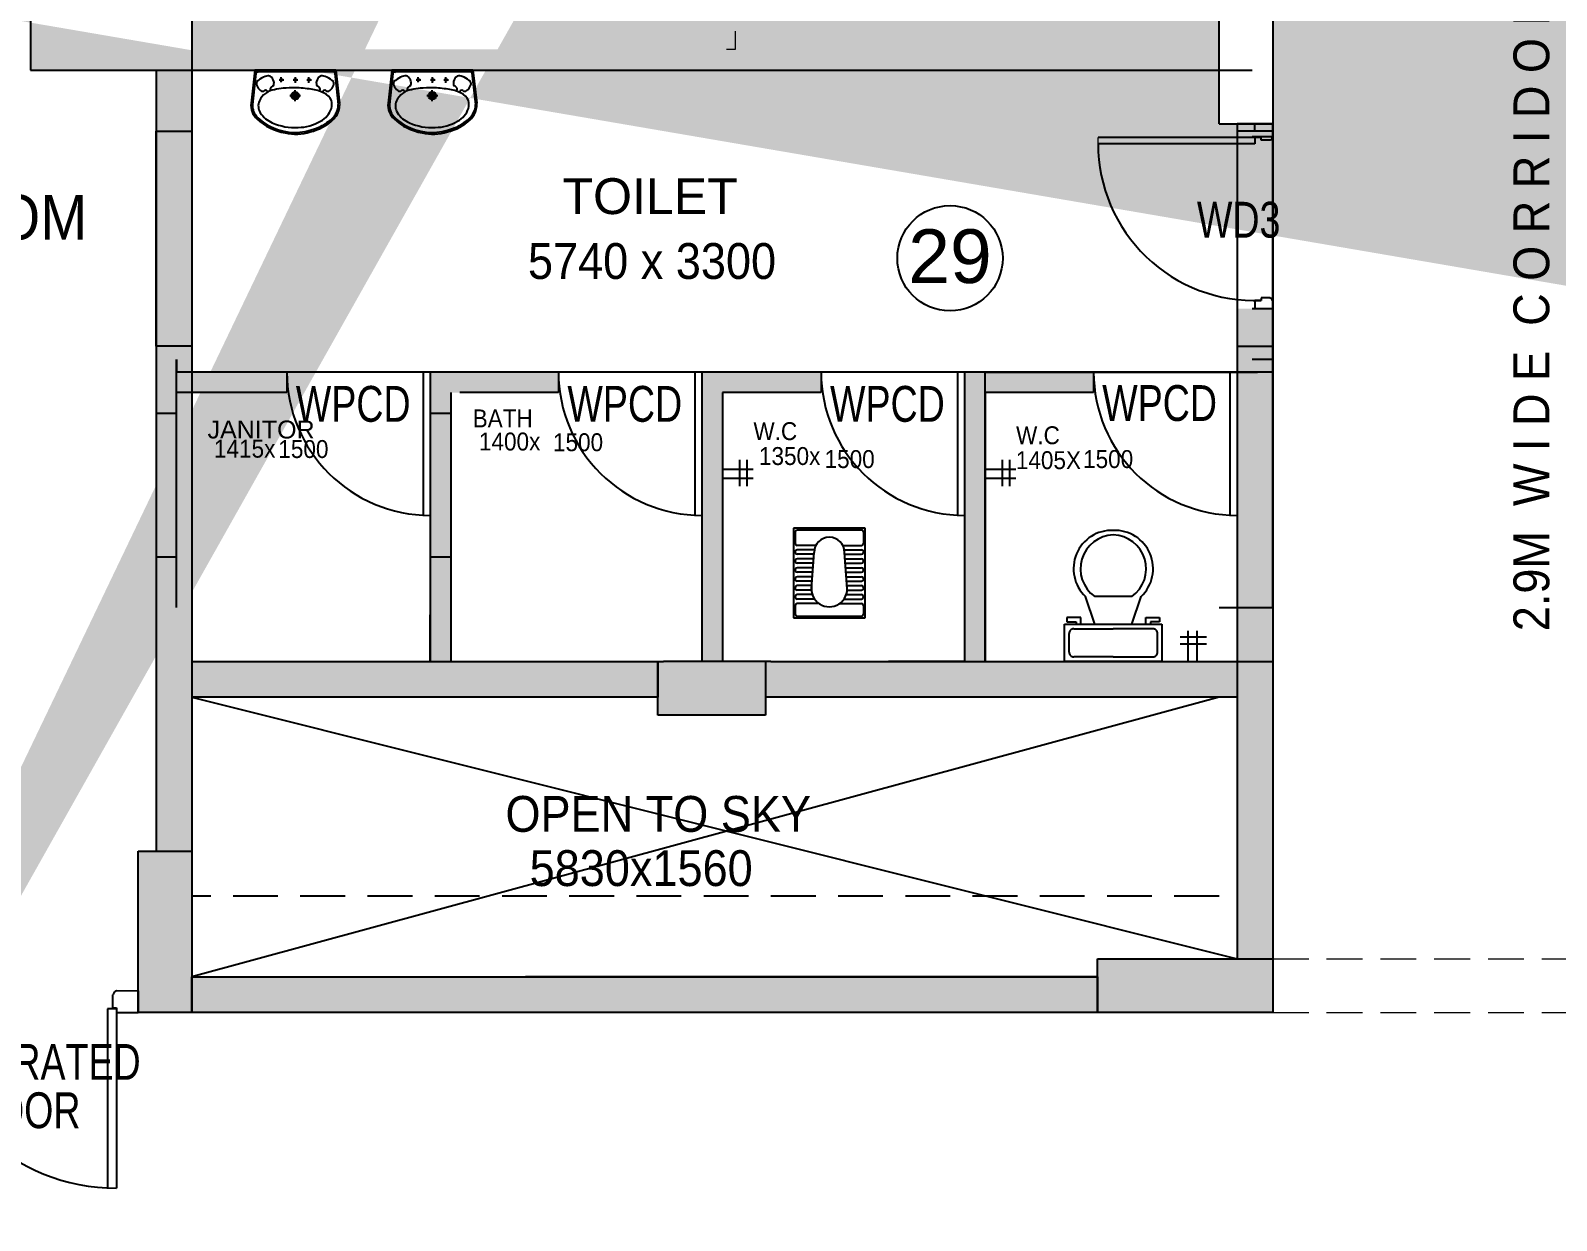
# Model space of a CAD drawing. Extents: x 11034434 to 11724204, y -4674497 to -3911811.
# Drawn here: x 11639494 to 11648006, y -4568383 to -4561742 of the extents above; entities that cross this region are included whole.
import ezdxf

# ---------------------------------------------------------------- set-up
doc = ezdxf.new("R2010")
doc.units = 0
doc.header["$MEASUREMENT"] = 0
for name, pattern in [('CENTER', [0]), ('DASHED', [0.75, 0.5, -0.25]), ('HIDDEN', [0.375, 0.25, -0.125])]:
    doc.linetypes.add(name, pattern=pattern)
doc.layers.get('0').update_dxf_attribs({"color": 251, "linetype": 'CONTINUOUS'})
doc.layers.add('0.0', color=251, linetype='CONTINUOUS', lineweight=0)
for name, color, linetype in [('BEAM', 251, 'CONTINUOUS'), ('HATCH', 251, 'CONTINUOUS'), ('HS', 251, 'CONTINUOUS'), ('SECTION', 251, 'CONTINUOUS')]:
    doc.layers.add(name, color=color, linetype=linetype)
doc.styles.add('ARIAL', font='arial.ttf', dxfattribs={"width": 0.75})
doc.styles.get("Standard").update_dxf_attribs({"font": 'arial.ttf'})

msp = doc.modelspace()

# ---------------------------------------------------------------- hatches: boundary and pattern name
at = {"ltscale": 500}
h = msp.add_hatch(color=256, dxfattribs=at)
h.paths.add_polyline_path([(11640194, -4562304.5), (11640394, -4562304.5), (11640394, -4561963), (11640194, -4561963)])
h.paths.add_polyline_path([(11640394, -4564679.1), (11640194, -4564679.1), (11640194, -4566323), (11640394, -4566323)])
h.paths.add_polyline_path([(11640194, -4564679.1), (11640394, -4564679.1), (11640394, -4562304.5), (11640194, -4562304.5)])
for points in [[(11646424, -4562335.8), (11646224, -4562335.8), (11646224, -4562263), (11646424, -4562263)], [(11646224, -4563294.3), (11646224, -4565263), (11646424, -4565263), (11646424, -4563294.3)], [(11640394, -4563648), (11640924, -4563648), (11640924, -4563763), (11640394, -4563763)], [(11643904, -4563648), (11643239, -4563648), (11643239, -4565263), (11643354, -4565263), (11643354, -4563763), (11643904, -4563763)], [(11646424, -4565263), (11646224, -4565263), (11646224, -4565463), (11646224, -4566923), (11646424, -4566923)], [(11640394, -4567023), (11645445.7, -4567023), (11645445.7, -4567223), (11640394, -4567223)]]:
    msp.add_hatch(color=256, dxfattribs=at).paths.add_polyline_path(points)
h = msp.add_hatch(color=256, dxfattribs=at)
h.paths.add_polyline_path([(11641839, -4564679.1), (11641724, -4564679.1), (11641724, -4565263), (11641839, -4565263)])
h.paths.add_polyline_path([(11641724, -4564679.1), (11641839, -4564679.1), (11641839, -4563763), (11642439, -4563763), (11642439, -4563648), (11641724, -4563648)])
h = msp.add_hatch(color=256, dxfattribs=at)
h.paths.add_polyline_path([(11645424, -4563763), (11644819, -4563763), (11644819, -4563648), (11645424, -4563648)])
h.paths.add_polyline_path([(11644819, -4563648), (11644704, -4563648), (11644704, -4565263), (11644819, -4565263)])
at = {"layer": 'HATCH', "ltscale": 500}
h = msp.add_hatch(color=251, dxfattribs=at)
h.dxf.hatch_style = 1
h.paths.add_polyline_path([(11633364, -4566323), (11633664, -4566323), (11633664, -4567223), (11633364, -4567223)])
h.paths.add_polyline_path([(11676774, -4570188), (11677674, -4570188), (11677674, -4570488), (11676774, -4570488)])
h.paths.add_polyline_path([(11651189, -4576253), (11651489, -4576253), (11651489, -4577153), (11651189, -4577153)])
h.paths.add_polyline_path([(11673574, -4576253), (11674174, -4576253), (11674174, -4576553), (11673574, -4576553)])
h.paths.add_polyline_path([(11629934, -4558133), (11630684, -4558133), (11630684, -4558433), (11629934, -4558433)])
h.paths.add_polyline_path([(11629934, -4561663), (11630834, -4561663), (11630834, -4561963), (11629934, -4561963)])
h.paths.add_polyline_path([(11666915.7, -4576153), (11667744, -4576153), (11667744, -4576453), (11666915.7, -4576453)])
h.paths.add_polyline_path([(11643159, -4575553), (11643459, -4575553), (11643459, -4576453), (11643159, -4576453)])
h.paths.add_polyline_path([(11636989, -4575703), (11637289, -4575703), (11637289, -4576453), (11636989, -4576453)])
h.paths.add_polyline_path([(11636664, -4576478), (11636964, -4576478), (11636964, -4577228), (11636664, -4577228)])
h.paths.add_polyline_path([(11629934, -4547263), (11630684, -4547263), (11630684, -4547563), (11629934, -4547563)])
h.paths.add_polyline_path([(11676774, -4547263), (11677674, -4547263), (11677674, -4547563), (11676774, -4547563)])
h.paths.add_polyline_path([(11629834, -4566323), (11630134, -4566323), (11630134, -4567223), (11629834, -4567223)])
h.paths.add_polyline_path([(11636664, -4575703), (11636964, -4575703), (11636964, -4576453), (11636664, -4576453)])
h.paths.add_polyline_path([(11676674, -4533533), (11676974, -4533533), (11676974, -4532554.7), (11676674, -4532554.7)])
h.paths.add_polyline_path([(11629934, -4554533), (11630684, -4554533), (11630684, -4554833), (11629934, -4554833)])
h.paths.add_polyline_path([(11658389, -4576253), (11658689, -4576253), (11658689, -4577153), (11658389, -4577153)])
h.paths.add_polyline_path([(11676774, -4527303), (11677674, -4527303), (11677674, -4527603), (11676774, -4527603)])
h.paths.add_polyline_path([(11676774, -4543663), (11677674, -4543663), (11677674, -4543963), (11676774, -4543963)])
h.paths.add_polyline_path([(11629934, -4550933), (11630684, -4550933), (11630684, -4551233), (11629934, -4551233)])
h.paths.add_polyline_path([(11661989, -4570223), (11662289, -4570223), (11662289, -4571123), (11661989, -4571123)])
h.paths.add_polyline_path([(11676774, -4550933), (11677674, -4550933), (11677674, -4551233), (11676774, -4551233)])
h.paths.add_polyline_path([(11634979, -4536533), (11635279, -4536533), (11635279, -4537133), (11634979, -4537133)])
h.paths.add_polyline_path([(11629934, -4536533), (11630834, -4536533), (11630834, -4536833), (11629934, -4536833)])
h.paths.add_polyline_path([(11676774, -4536533), (11677574, -4536533), (11677574, -4536833), (11676774, -4536833)])
h.paths.add_polyline_path([(11673574, -4565263), (11674272.9, -4565263), (11674272.9, -4565563), (11673574, -4565563)])
h.paths.add_polyline_path([(11670744, -4576153), (11671572.3, -4576153), (11671572.3, -4576453), (11670744, -4576453)])
h.paths.add_polyline_path([(11676774, -4558133), (11677674, -4558133), (11677674, -4558433), (11676774, -4558433)])
h.paths.add_polyline_path([(11634979, -4532933), (11635279, -4532933), (11635279, -4533533), (11634979, -4533533)])
h.paths.add_polyline_path([(11635304, -4532933), (11635604, -4532933), (11635604, -4533533), (11635304, -4533533)])
h.paths.add_polyline_path([(11631314, -4532633), (11631614, -4532633), (11631614, -4533533), (11631314, -4533533)])
h.paths.add_polyline_path([(11676774, -4576153), (11677674, -4576153), (11677674, -4576453), (11676774, -4576453)])
h.paths.add_polyline_path([(11649424, -4525003), (11649724, -4525003), (11649724, -4525903), (11649424, -4525903)])
h.paths.add_polyline_path([(11655454, -4525003), (11655754, -4525003), (11655754, -4525903), (11655454, -4525903)])
h.paths.add_polyline_path([(11633364, -4575703), (11633664, -4575703), (11633664, -4576453), (11633364, -4576453)])
h.paths.add_polyline_path([(11635304, -4536533), (11635604, -4536533), (11635604, -4537133), (11635304, -4537133)])
h.paths.add_polyline_path([(11646124, -4525003), (11646424, -4525003), (11646424, -4525903), (11646124, -4525903)])
h.paths.add_polyline_path([(11631314, -4526753), (11631614, -4526753), (11631614, -4527503), (11631314, -4527503)])
h.paths.add_polyline_path([(11634979, -4540133), (11635279, -4540133), (11635279, -4540733), (11634979, -4540733)])
h.paths.add_polyline_path([(11635304, -4540733), (11635604, -4540733), (11635604, -4540133), (11635304, -4540133)])
h.paths.add_polyline_path([(11633364, -4561213), (11633664, -4561213), (11633664, -4561963), (11633364, -4561963)])
h.paths.add_polyline_path([(11634979, -4526753), (11635279, -4526753), (11635279, -4527503), (11634979, -4527503)])
h.paths.add_polyline_path([(11632914, -4576478), (11633664, -4576478), (11633664, -4576778), (11632914, -4576778)])
h.paths.add_polyline_path([(11661989, -4576253), (11662289, -4576253), (11662289, -4577153), (11661989, -4577153)])
h.paths.add_polyline_path([(11633364, -4570223), (11633664, -4570223), (11633664, -4570973), (11633364, -4570973)])
h.paths.add_polyline_path([(11654789, -4576253), (11655089, -4576253), (11655089, -4577153), (11654789, -4577153)])
h.paths.add_polyline_path([(11676774, -4540133), (11677674, -4540133), (11677674, -4540433), (11676774, -4540433)])
h.paths.add_polyline_path([(11629934, -4543663), (11630684, -4543663), (11630684, -4543963), (11629934, -4543963)])
h.paths.add_polyline_path([(11670744, -4576478), (11671344, -4576478), (11671344, -4576778), (11670744, -4576778)])
h.paths.add_polyline_path([(11629659, -4576478), (11630409, -4576478), (11630409, -4576778), (11629659, -4576778)])
h.paths.add_polyline_path([(11667144, -4576478), (11667744, -4576478), (11667744, -4576778), (11667144, -4576778)])
h.paths.add_polyline_path([(11630834, -4540133), (11629934, -4540133), (11629934, -4540433), (11630834, -4540433)])
h.paths.add_polyline_path([(11643159, -4570223), (11643459, -4570223), (11643459, -4571123), (11643159, -4571123)])
h.paths.add_polyline_path([(11647589, -4576253), (11647889, -4576253), (11647889, -4577153), (11647589, -4577153)])
h.paths.add_polyline_path([(11667444, -4570223), (11667744, -4570223), (11667744, -4571123), (11667444, -4571123)])
h.paths.add_polyline_path([(11676774, -4561663), (11677674, -4561663), (11677674, -4561963), (11676774, -4561963)])
h.paths.add_polyline_path([(11676774, -4566923), (11677752.3, -4566923), (11677752.3, -4567223), (11676774, -4567223)])
h.paths.add_polyline_path([(11637734, -4526603), (11638034, -4526603), (11638034, -4527503), (11637734, -4527503)])
edge = h.paths.add_edge_path()
edge.add_line((11658239, -4526603), (11658239, -4527503))
edge.add_line((11670744, -4567223), (11671722.3, -4567223))
edge.add_line((11636664, -4561213), (11636664, -4561963))
edge.add_line((11658539, -4533533), (11658539, -4532633))
edge.add_line((11636964, -4570973), (11636964, -4570223))
edge.add_line((11636989, -4570223), (11636989, -4570973))
h.paths.add_polyline_path([(11655454, -4566923), (11656354, -4566923), (11656354, -4567223), (11655454, -4567223)], flags=17)
h.paths.add_polyline_path([(11640094, -4566323), (11640394, -4566323), (11640394, -4567223), (11640094, -4567223)], flags=17)
h.paths.add_polyline_path([(11636989, -4566473), (11637289, -4566473), (11637289, -4567223), (11636989, -4567223)], flags=17)
h.paths.add_polyline_path([(11636989, -4570223), (11637289, -4570223), (11637289, -4570973), (11636989, -4570973)], flags=17)
h.paths.add_polyline_path([(11645445.7, -4566923), (11646424, -4566923), (11646424, -4567223), (11645445.7, -4567223)], flags=17)
h.paths.add_polyline_path([(11647249.9, -4570223), (11648228.1, -4570223), (11648228.1, -4570523), (11647249.9, -4570523)], flags=17)
h.paths.add_polyline_path([(11660814, -4566923), (11661714, -4566923), (11661714, -4567223), (11660814, -4567223)], flags=17)
h.paths.add_polyline_path([(11649424, -4566923), (11650402.3, -4566923), (11650402.3, -4567223), (11649424, -4567223)], flags=17)
h.paths.add_polyline_path([(11666844, -4566923), (11667744, -4566923), (11667744, -4567223), (11666844, -4567223)], flags=17)
h.paths.add_polyline_path([(11636664, -4566473), (11636964, -4566473), (11636964, -4567223), (11636664, -4567223)], flags=17)
h.paths.add_polyline_path([(11636664, -4570223), (11636964, -4570223), (11636964, -4570973), (11636664, -4570973)], flags=17)
h.paths.add_polyline_path([(11660814, -4540133), (11661714, -4540133), (11661714, -4540433), (11660814, -4540433)], flags=17)
h.paths.add_polyline_path([(11655454, -4532933), (11655754, -4532933), (11655754, -4533533), (11655454, -4533533)], flags=16)
h.paths.add_polyline_path([(11655454, -4547263), (11656354, -4547263), (11656354, -4547563), (11655454, -4547563)], flags=17)
h.paths.add_polyline_path([(11652224, -4531073), (11652824, -4531073), (11652824, -4531373), (11652224, -4531373)], flags=17)
h.paths.add_polyline_path([(11652224, -4533233), (11652824, -4533233), (11652824, -4533533), (11652224, -4533533)], flags=16)
h.paths.add_polyline_path([(11660814, -4561663), (11661714, -4561663), (11661714, -4561963), (11660814, -4561963)], flags=17)
h.paths.add_polyline_path([(11636664, -4561213), (11636964, -4561213), (11636964, -4561963), (11636664, -4561963)], flags=17)
h.paths.add_polyline_path([(11646424, -4551233), (11645524, -4551233), (11645524, -4550933), (11646424, -4550933)], flags=17)
h.paths.add_polyline_path([(11639494, -4558133), (11640394, -4558133), (11640394, -4558433), (11639494, -4558433)], flags=17)
h.paths.add_polyline_path([(11646124, -4561363), (11646424, -4561363), (11646424, -4562263), (11646124, -4562263)], flags=17)
h.paths.add_polyline_path([(11639494, -4561663), (11640394, -4561663), (11640394, -4561963), (11639494, -4561963)], flags=17)
h.paths.add_polyline_path([(11655454, -4558133), (11656354, -4558133), (11656354, -4558433), (11655454, -4558433)], flags=17)
h.paths.add_polyline_path([(11636989, -4561213), (11637289, -4561213), (11637289, -4561963), (11636989, -4561963)], flags=17)
h.paths.add_polyline_path([(11639494, -4554533), (11640394, -4554533), (11640394, -4554833), (11639494, -4554833)], flags=17)
h.paths.add_polyline_path([(11660814, -4543663), (11661714, -4543663), (11661714, -4543963), (11660814, -4543963)], flags=17)
h.paths.add_polyline_path([(11660814, -4554533), (11661714, -4554533), (11661714, -4554833), (11660814, -4554833)], flags=17)
h.paths.add_polyline_path([(11660814, -4550933), (11661714, -4550933), (11661714, -4551233), (11660814, -4551233)], flags=17)
h.paths.add_polyline_path([(11664314, -4565263), (11664914, -4565263), (11664914, -4565563), (11664314, -4565563)], flags=17)
h.paths.add_polyline_path([(11670744, -4547263), (11671644, -4547263), (11671644, -4547563), (11670744, -4547563)], flags=17)
h.paths.add_polyline_path([(11666844, -4547263), (11667744, -4547263), (11667744, -4547563), (11666844, -4547563)], flags=17)
h.paths.add_polyline_path([(11649424, -4554233), (11649724, -4554233), (11649724, -4555133), (11649424, -4555133)], flags=17)
h.paths.add_polyline_path([(11655454, -4554533), (11656354, -4554533), (11656354, -4554833), (11655454, -4554833)], flags=17)
h.paths.add_polyline_path([(11670744, -4566923), (11671722.3, -4566923), (11671722.3, -4567223), (11670744, -4567223)], flags=17)
h.paths.add_polyline_path([(11646124, -4554233), (11646424, -4554233), (11646424, -4555133), (11646124, -4555133)], flags=17)
h.paths.add_polyline_path([(11667444, -4554233), (11667744, -4554233), (11667744, -4555133), (11667444, -4555133)], flags=17)
h.paths.add_polyline_path([(11649424, -4547263), (11650324, -4547263), (11650324, -4547563), (11649424, -4547563)], flags=17)
h.paths.add_polyline_path([(11662541.5, -4533233), (11663441.5, -4533233), (11663441.5, -4533533), (11662541.5, -4533533)], flags=17)
h.paths.add_polyline_path([(11666844, -4533233), (11667744, -4533233), (11667744, -4533533), (11666844, -4533533)], flags=17)
h.paths.add_polyline_path([(11670744, -4533233), (11671644, -4533233), (11671644, -4533533), (11670744, -4533533)], flags=17)
h.paths.add_polyline_path([(11655454, -4550933), (11656354, -4550933), (11656354, -4551233), (11655454, -4551233)], flags=17)
h.paths.add_polyline_path([(11649424, -4550933), (11650324, -4550933), (11650324, -4551233), (11649424, -4551233)], flags=17)
h.paths.add_polyline_path([(11642994, -4565263), (11643594, -4565263), (11643594, -4565563), (11642994, -4565563)], flags=17)
h.paths.add_polyline_path([(11655454, -4540133), (11656354, -4540133), (11656354, -4540433), (11655454, -4540433)], flags=17)
h.paths.add_polyline_path([(11639494, -4550933), (11640394, -4550933), (11640394, -4551233), (11639494, -4551233)], flags=17)
h.paths.add_polyline_path([(11670744, -4550933), (11671644, -4550933), (11671644, -4551233), (11670744, -4551233)], flags=17)
h.paths.add_polyline_path([(11666844, -4550933), (11667744, -4550933), (11667744, -4551233), (11666844, -4551233)], flags=17)
h.paths.add_polyline_path([(11670744, -4554233), (11671044, -4554233), (11671044, -4555133), (11670744, -4555133)], flags=17)
h.paths.add_polyline_path([(11649424, -4557833), (11649724, -4557833), (11649724, -4558733), (11649424, -4558733)], flags=17)
h.paths.add_polyline_path([(11670744, -4561363), (11671044, -4561363), (11671044, -4562263), (11670744, -4562263)], flags=17)
h.paths.add_polyline_path([(11655454, -4543663), (11656354, -4543663), (11656354, -4543963), (11655454, -4543963)], flags=17)
h.paths.add_polyline_path([(11667444, -4543363), (11667744, -4543363), (11667744, -4544263), (11667444, -4544263)], flags=17)
h.paths.add_polyline_path([(11670744, -4543363), (11671044, -4543363), (11671044, -4544263), (11670744, -4544263)], flags=17)
h.paths.add_polyline_path([(11645524, -4547263), (11646424, -4547263), (11646424, -4547563), (11645524, -4547563)], flags=17)
h.paths.add_polyline_path([(11660618.7, -4547262.8), (11661714, -4547263), (11661714, -4547563), (11660618.7, -4547562.8)], flags=17)
h.paths.add_polyline_path([(11639494, -4547263), (11640394, -4547263), (11640394, -4547563), (11639494, -4547563)], flags=17)
h.paths.add_polyline_path([(11654449.9, -4570223), (11655428.1, -4570223), (11655428.1, -4570523), (11654449.9, -4570523)], flags=17)
h.paths.add_polyline_path([(11646124, -4557833), (11646424, -4557833), (11646424, -4558733), (11646124, -4558733)], flags=17)
h.paths.add_polyline_path([(11641979, -4527503), (11642279, -4527503), (11642279, -4526703), (11641979, -4526703)], flags=17)
h.paths.add_polyline_path([(11670744, -4539833), (11671044, -4539833), (11671044, -4540733), (11670744, -4540733)], flags=17)
h.paths.add_polyline_path([(11646124, -4530473), (11646424, -4530473), (11646424, -4531373), (11646124, -4531373)], flags=17)
h.paths.add_polyline_path([(11660814, -4536533), (11661714, -4536533), (11661714, -4536833), (11660814, -4536833)], flags=17)
h.paths.add_polyline_path([(11655454, -4530473), (11655754, -4530473), (11655754, -4531373), (11655454, -4531373)], flags=17)
h.paths.add_polyline_path([(11641979, -4532633), (11642279, -4532633), (11642279, -4533533), (11641979, -4533533)], flags=17)
h.paths.add_polyline_path([(11658239, -4532633), (11658539, -4532633), (11658539, -4533533), (11658239, -4533533)], flags=16)
h.paths.add_polyline_path([(11639494, -4536533), (11640394, -4536533), (11640394, -4536833), (11639494, -4536833)], flags=17)
h.paths.add_polyline_path([(11649424, -4536533), (11650069, -4536533), (11650069, -4536833), (11649424, -4536833)], flags=17)
h.paths.add_polyline_path([(11637734, -4532633), (11638034, -4532633), (11638034, -4533533), (11637734, -4533533)], flags=17)
h.paths.add_polyline_path([(11667444, -4526603), (11667744, -4526603), (11667744, -4527503), (11667444, -4527503)], flags=17)
h.paths.add_polyline_path([(11646124, -4532633), (11646424, -4532633), (11646424, -4533533), (11646124, -4533533)], flags=17)
h.paths.add_polyline_path([(11662841.5, -4526603), (11663141.5, -4526603), (11663141.5, -4527503), (11662841.5, -4527503)], flags=17)
h.paths.add_polyline_path([(11670744, -4536533), (11671644, -4536533), (11671644, -4536833), (11670744, -4536833)], flags=17)
h.paths.add_polyline_path([(11646124, -4543363), (11646424, -4543363), (11646424, -4544263), (11646124, -4544263)], flags=17)
h.paths.add_polyline_path([(11639494, -4540133), (11640394, -4540133), (11640394, -4540433), (11639494, -4540433)], flags=17)
h.paths.add_polyline_path([(11658239, -4526603), (11658539, -4526603), (11658539, -4527503), (11658239, -4527503)], flags=17)
h.paths.add_polyline_path([(11666844, -4536533), (11667744, -4536533), (11667744, -4536833), (11666844, -4536833)], flags=17)
h.paths.add_polyline_path([(11670744, -4526603), (11671044, -4526603), (11671044, -4527503), (11670744, -4527503)], flags=17)
h.paths.add_polyline_path([(11658049.9, -4570223), (11659028.1, -4570223), (11659028.1, -4570523), (11658049.9, -4570523)], flags=17)
h.paths.add_polyline_path([(11655454, -4536533), (11656354, -4536533), (11656354, -4536833), (11655454, -4536833)], flags=17)
h.paths.add_polyline_path([(11655454, -4561663), (11656354, -4561663), (11656354, -4561963), (11655454, -4561963)], flags=17)
h.paths.add_polyline_path([(11649424, -4539833), (11649724, -4539833), (11649724, -4540733), (11649424, -4540733)], flags=17)
h.paths.add_polyline_path([(11660814, -4558133), (11661714, -4558133), (11661714, -4558433), (11660814, -4558433)], flags=17)
h.paths.add_polyline_path([(11646124, -4540733), (11646424, -4540733), (11646424, -4539835.4), (11646124, -4539835.4)], flags=17)
h.paths.add_polyline_path([(11667444, -4557833), (11667744, -4557833), (11667744, -4558733), (11667444, -4558733)], flags=17)
h.paths.add_polyline_path([(11649424, -4561363), (11649724, -4561363), (11649724, -4562263), (11649424, -4562263)], flags=17)
h.paths.add_polyline_path([(11670744, -4557833), (11671044, -4557833), (11671044, -4558733), (11670744, -4558733)], flags=17)
h.paths.add_polyline_path([(11645445.7, -4536533), (11646424, -4536533), (11646424, -4536833), (11645445.7, -4536833)], flags=17)
h.paths.add_polyline_path([(11667444, -4561363), (11667744, -4561363), (11667744, -4562263), (11667444, -4562263)], flags=17)
h.paths.add_polyline_path([(11649424, -4543363), (11649724, -4543363), (11649724, -4544263), (11649424, -4544263)], flags=17)
h.paths.add_polyline_path([(11639494, -4543663), (11640394, -4543663), (11640394, -4543963), (11639494, -4543963)], flags=17)
h.paths.add_polyline_path([(11667444, -4539833), (11667744, -4539833), (11667744, -4540733), (11667444, -4540733)], flags=17)
h.paths.add_polyline_path([(11671044, -4570280.2), (11670744, -4570280.2), (11670744, -4571201.3), (11671044, -4571201.3)])
at = {"layer": 'HS', "lineweight": -3, "ltscale": 500}
h = msp.add_hatch(color=256, dxfattribs=at)
h.dxf.hatch_style = 1
h.paths.add_polyline_path([(11646124, -4561963), (11646124, -4561848), (11640394, -4561848), (11640394, -4561963)])
at = {"layer": 'HS', "lineweight": 0, "ltscale": 500}
h = msp.add_hatch(color=256, dxfattribs=at)
h.dxf.hatch_style = 1
h.paths.add_polyline_path([(11640394, -4565463), (11641294, -4565463), (11642994, -4565463), (11642994, -4565263), (11641294, -4565263), (11640394, -4565263)])
h = msp.add_hatch(color=256, dxfattribs=at)
h.dxf.hatch_style = 1
h.paths.add_polyline_path([(11643594, -4565263), (11643594, -4565463), (11646224, -4565463), (11646224, -4565263)])
at = {"layer": 'HS', "linetype": 'CENTER', "ltscale": 500, "true_color": 0x636466}
h = msp.add_hatch(dxfattribs=at)
h.set_pattern_fill('ANSI31', color=251, scale=10)
h.set_pattern_definition([(45, (11649584.3326, -4576357.0299), (-0.88388348, 0.88388348), [])])
h.paths.add_polyline_path([(11651189, -4576253), (11650503, -4576253, -0.135626), (11650476.5, -4576253), (11649058, -4576253), (11649058, -4576453), (11651189, -4576453)])
h.paths.add_polyline_path([(11648158, -4576253), (11647889, -4576253), (11647889, -4576453), (11648158, -4576453)])
h.paths.add_polyline_path([(11651758, -4576253), (11651489, -4576253), (11651489, -4576453), (11651758, -4576453)])
h.paths.add_polyline_path([(11654789, -4576253), (11654734.8, -4576253), (11654734.8, -4576353.3), (11653786.7, -4576352.7), (11653786.8, -4576253), (11653703.4, -4576253), (11653703.4, -4576353), (11652755.3, -4576353), (11652755.4, -4576253), (11652658, -4576253), (11652658, -4576453), (11654789, -4576453)])
h.paths.add_polyline_path([(11655358, -4576253), (11655089, -4576253), (11655089, -4576453), (11655358, -4576453)])
h.paths.add_polyline_path([(11658389, -4576253), (11657739, -4576253, -0.135626), (11657712.5, -4576253), (11657300.1, -4576253, -0.135626), (11657273.5, -4576253), (11656258, -4576253), (11656258, -4576453), (11658389, -4576453)])
h.paths.add_polyline_path([(11660873.5, -4576253), (11659930, -4576253, -0.135626), (11659903.5, -4576253), (11658689, -4576253), (11658689, -4576453), (11660873.5, -4576453)])
h.paths.add_polyline_path([(11661989, -4576253), (11661773.5, -4576253), (11661773.5, -4576453), (11661989, -4576453)])
h.paths.add_polyline_path([(11637679.9, -4567158), (11637664.9, -4567158), (11637664.9, -4567123), (11637619.9, -4567123), (11637289, -4567123), (11637289, -4567223), (11637619.9, -4567223), (11637664.9, -4567223), (11637664.9, -4567220.5, 0.414214), (11637677.4, -4567208)])

# ---------------------------------------------------------------- linework, layer by layer
at = {"lineweight": 25}
for p, q in [((11640394, -4560445.5), (11640394, -4566323)), ((11639494, -4561663), (11639494, -4561963)), ((11639494, -4561963), (11640394, -4561963)), ((11640194, -4561963), (11640194, -4566323)), ((11640394, -4561963), (11646309, -4561963)), ((11640745, -4561963), (11640724.3, -4562147.7)), ((11640753, -4561963), (11640731.5, -4562154.4)), ((11641197.4, -4561963), (11640745, -4561963)), ((11641182.3, -4561972.6), (11640764.4, -4561973.7)), ((11641189.5, -4561963), (11641210.9, -4562154.4)), ((11641197.4, -4561963), (11641218.1, -4562147.7)), ((11641509.6, -4561963), (11641488.9, -4562147.7)), ((11641517.6, -4561963), (11641496.1, -4562154.4)), ((11641962.1, -4561963), (11641509.6, -4561963)), ((11641946.9, -4561972.6), (11641529.1, -4561973.7)), ((11641954.1, -4561963), (11641975.6, -4562154.4)), ((11641962.1, -4561963), (11641982.8, -4562147.7)), ((11640880.5, -4562017.4), (11640906.7, -4562017.4)), ((11640892.6, -4562029.7), (11640892.6, -4562002.4)), ((11640959.7, -4562017.4), (11640985.9, -4562017.4)), ((11640970.3, -4562136.4), (11640970.3, -4562075)), ((11640971.8, -4562034.9), (11640971.8, -4562002.4)), ((11641034.5, -4562017.4), (11641060.7, -4562017.4)), ((11641046.6, -4562034.9), (11641046.6, -4562002.4)), ((11641645.1, -4562017.4), (11641671.3, -4562017.4)), ((11641657.2, -4562029.7), (11641657.2, -4562002.4)), ((11641724.3, -4562017.4), (11641750.6, -4562017.4)), ((11641735, -4562136.4), (11641735, -4562075)), ((11641736.4, -4562034.9), (11641736.4, -4562002.4)), ((11641799.1, -4562017.4), (11641825.4, -4562017.4)), ((11641811.2, -4562034.9), (11641811.2, -4562002.4)), ((11641000.6, -4562106.3), (11640940.3, -4562106.3)), ((11641765.2, -4562106.3), (11641704.9, -4562106.3)), ((11640194, -4563504.5), (11640194, -4562304.5)), ((11646224, -4562263), (11646224, -4566923)), ((11646424, -4562263), (11646309, -4562263)), ((11646324, -4562308), (11646324, -4562263)), ((11646324, -4562263), (11646424, -4562263)), ((11646424, -4562263), (11646424, -4566923)), ((11646424, -4563504.5), (11646424, -4562304.5)), ((11646359, -4562339.3), (11645449, -4562339.3)), ((11646324, -4562374.3), (11645449, -4562374.3)), ((11646424, -4562335.8), (11646309, -4562335.8)), ((11646324, -4562339.3), (11646324, -4562374.3)), ((11646359, -4562354.3), (11646359, -4562339.3)), ((11646409, -4562354.3), (11646359, -4562354.3)), ((11646409, -4562354.3), (11646409, -4562351.8)), ((11646424, -4562339.3), (11646421.5, -4562339.3)), ((11646424, -4562335.8), (11646424, -4562371.8)), ((11646359, -4563249.3), (11646324, -4563249.3)), ((11646324, -4563249.3), (11646324, -4563294.3)), ((11646359, -4563234.3), (11646359, -4563249.3)), ((11646409, -4563234.3), (11646359, -4563234.3)), ((11646409, -4563234.3), (11646409, -4563236.8)), ((11646424, -4563249.3), (11646421.5, -4563249.3)), ((11646309, -4563294.3), (11646424, -4563294.3)), ((11640309, -4564963), (11640309, -4563578)), ((11640309, -4563578), (11640309, -4563648)), ((11646424, -4563578), (11646309, -4563578)), ((11646424, -4564963), (11646424, -4563578)), ((11641724, -4563648), (11640309, -4563648)), ((11640924, -4563648), (11640924, -4563763)), ((11641684, -4563648), (11641684, -4564447)), ((11641724, -4563648), (11641724, -4565263)), ((11644704, -4563648), (11641774, -4563648)), ((11642439, -4563648), (11642439, -4563763)), ((11643199, -4563648), (11643199, -4564447)), ((11643239, -4563648), (11643239, -4565263)), ((11643904, -4563648), (11643904, -4563763)), ((11644664, -4563648), (11644664, -4564447)), ((11644704, -4563648), (11644704, -4565263)), ((11645424, -4563648), (11646339, -4563648)), ((11645424, -4563648), (11645424, -4563763)), ((11646184, -4563648), (11646184, -4564447)), ((11646224, -4563648), (11646224, -4564448)), ((11640924, -4563763), (11640309, -4563763)), ((11641839, -4563763), (11641839, -4565263)), ((11642439, -4563763), (11641889, -4563763)), ((11643904, -4563763), (11643354, -4563763)), ((11643354, -4563763), (11643354, -4565263)), ((11645424, -4563763), (11644819, -4563763)), ((11644819, -4563763), (11644819, -4565263)), ((11643354, -4564190.1), (11643525.2, -4564190.1)), ((11643451.1, -4564284.5), (11643451.1, -4564137.6)), ((11643491.1, -4564284.5), (11643491.1, -4564137.6)), ((11644819, -4564190.1), (11644990.2, -4564190.1)), ((11644916.1, -4564284.5), (11644916.1, -4564137.6)), ((11644956.1, -4564284.5), (11644956.1, -4564137.6)), ((11643354, -4564240.1), (11643525.2, -4564240.1)), ((11644819, -4564240.1), (11644990.2, -4564240.1)), ((11643749.7, -4564520.4), (11643749.7, -4565020.4)), ((11644149.7, -4564520.4), (11643749.7, -4564520.4)), ((11643759.7, -4564540.4), (11643759.7, -4564605.4)), ((11644129.7, -4564530.4), (11643769.7, -4564530.4)), ((11644139.7, -4564540.4), (11644139.7, -4564605.4)), ((11644149.7, -4565020.4), (11644149.7, -4564520.4)), ((11643874.7, -4564615.4), (11643769.7, -4564615.4)), ((11644024.7, -4564615.4), (11644129.7, -4564615.4)), ((11643759.7, -4564650.4), (11643759.7, -4564655.4)), ((11643759.7, -4564700.4), (11643759.7, -4564705.4)), ((11643866, -4564640.4), (11643769.7, -4564640.4)), ((11643863.9, -4564665.4), (11643769.7, -4564665.4)), ((11643862.1, -4564690.4), (11643769.7, -4564690.4)), ((11643860.2, -4564715.4), (11643769.7, -4564715.4)), ((11643849.7, -4564858.4), (11643864.7, -4564655.4)), ((11644033.3, -4564640.4), (11644129.7, -4564640.4)), ((11644049.7, -4564858.4), (11644034.7, -4564655.4)), ((11644035.4, -4564665.4), (11644129.7, -4564665.4)), ((11644037.2, -4564690.4), (11644129.7, -4564690.4)), ((11644039.1, -4564715.4), (11644129.7, -4564715.4)), ((11644139.7, -4564650.4), (11644139.7, -4564655.4)), ((11644139.7, -4564700.4), (11644139.7, -4564705.4)), ((11643759.7, -4564750.4), (11643759.7, -4564755.4)), ((11643759.7, -4564800.4), (11643759.7, -4564805.4)), ((11643858.4, -4564740.4), (11643769.7, -4564740.4)), ((11643856.5, -4564765.4), (11643769.7, -4564765.4)), ((11643854.7, -4564790.4), (11643769.7, -4564790.4)), ((11644040.9, -4564740.4), (11644129.7, -4564740.4)), ((11644042.8, -4564765.4), (11644129.7, -4564765.4)), ((11644044.6, -4564790.4), (11644129.7, -4564790.4)), ((11644139.7, -4564750.4), (11644139.7, -4564755.4)), ((11644139.7, -4564800.4), (11644139.7, -4564805.4)), ((11643759.7, -4564850.4), (11643759.7, -4564855.4)), ((11643852.8, -4564815.4), (11643769.7, -4564815.4)), ((11643851, -4564840.4), (11643769.7, -4564840.4)), ((11643849.9, -4564865.4), (11643769.7, -4564865.4)), ((11644046.5, -4564815.4), (11644129.7, -4564815.4)), ((11644048.3, -4564840.4), (11644129.7, -4564840.4)), ((11644049.4, -4564865.4), (11644129.7, -4564865.4)), ((11644139.7, -4564850.4), (11644139.7, -4564855.4)), ((11643759.7, -4564900.4), (11643759.7, -4564905.4)), ((11643759.7, -4564950.4), (11643759.7, -4565000.4)), ((11643854.9, -4564890.4), (11643769.7, -4564890.4)), ((11643867.5, -4564915.4), (11643769.7, -4564915.4)), ((11643892.3, -4564940.4), (11643769.7, -4564940.4)), ((11644007, -4564940.4), (11644129.7, -4564940.4)), ((11644031.9, -4564915.4), (11644129.7, -4564915.4)), ((11644044.4, -4564890.4), (11644129.7, -4564890.4)), ((11644139.7, -4564900.4), (11644139.7, -4564905.4)), ((11644139.7, -4564950.4), (11644139.7, -4565000.4)), ((11645430.5, -4565056.1), (11645378.7, -4564900.9)), ((11645637.4, -4564900.9), (11645430.5, -4564900.9)), ((11645637.4, -4565056.1), (11645689.1, -4564900.9)), ((11646309, -4564963), (11646424, -4564963)), ((11643749.7, -4565020.4), (11644149.7, -4565020.4)), ((11643769.7, -4565010.4), (11644129.7, -4565010.4)), ((11645262.4, -4565056.1), (11645805.5, -4565056.1)), ((11645262.4, -4565263), (11645262.4, -4565056.1)), ((11645352.9, -4565017.3), (11645275.3, -4565017.3)), ((11645275.3, -4565017.3), (11645275.3, -4565043.2)), ((11645275.3, -4565043.2), (11645327, -4565043.2)), ((11645327, -4565043.2), (11645327, -4565056.1)), ((11645352.9, -4565056.1), (11645352.9, -4565017.3)), ((11645714.9, -4565017.3), (11645792.5, -4565017.3)), ((11645714.9, -4565056.1), (11645714.9, -4565017.3)), ((11645792.5, -4565043.2), (11645740.8, -4565043.2)), ((11645740.8, -4565043.2), (11645740.8, -4565056.1)), ((11645792.5, -4565017.3), (11645792.5, -4565043.2)), ((11645805.5, -4565056.1), (11645805.5, -4565263)), ((11645288.2, -4565211.3), (11645288.2, -4565107.8)), ((11645314.1, -4565082), (11645533.9, -4565082)), ((11645753.7, -4565082), (11645533.9, -4565082)), ((11645779.6, -4565211.3), (11645779.6, -4565107.8)), ((11645907.2, -4565125.9), (11646054.1, -4565125.9)), ((11645951.6, -4565263), (11645951.6, -4565091.8)), ((11646001.6, -4565263), (11646001.6, -4565091.8)), ((11645907.2, -4565165.9), (11646054.1, -4565165.9)), ((11640394, -4565263), (11643024, -4565263)), ((11642994, -4565263), (11642994, -4565463)), ((11643594, -4565263), (11643594, -4565463)), ((11643624, -4565263), (11646224, -4565263)), ((11645533.9, -4565263), (11645262.4, -4565263)), ((11645533.9, -4565237.1), (11645314.1, -4565237.1)), ((11645533.9, -4565237.1), (11645753.7, -4565237.1)), ((11645805.5, -4565263), (11645533.9, -4565263)), ((11646224, -4565263), (11646424, -4565263)), ((11640394, -4565463), (11646224, -4566923)), ((11646124, -4565463), (11640394, -4567023)), ((11642994, -4565463), (11640394, -4565463)), ((11646224, -4565463), (11643594, -4565463)), ((11645445.7, -4567023), (11642255.7, -4567023)), ((11639951.7, -4567123.6), (11639955.4, -4567123.6)), ((11639951.7, -4567123.6), (11639951.7, -4567196.3)), ((11640094, -4567103.6), (11639973.6, -4567101.8)), ((11640094, -4567223), (11640094, -4567101.8)), ((11639922.7, -4567203.1), (11639922.7, -4568202.6)), ((11639973.6, -4567203.1), (11639922.7, -4567203.1)), ((11639951.7, -4567196.3), (11639973.6, -4567196.3)), ((11639973.6, -4567196.3), (11639973.6, -4568202.6)), ((11639973.6, -4567223), (11640094, -4567223))]:
    msp.add_line(p, q, dxfattribs=at)
at = {"lineweight": 25, "ltscale": 500}
for p, q in [((11646124, -4562263), (11646124, -4561363)), ((11646424, -4561363), (11646424, -4562263)), ((11646124, -4562263), (11646424, -4562263)), ((11646124, -4564963), (11646424, -4564963)), ((11641724, -4565263), (11641724, -4565002.6)), ((11642994, -4565563), (11642994, -4565263)), ((11643624, -4565263), (11643024, -4565263)), ((11643594, -4565263), (11643594, -4565563)), ((11644704, -4565263), (11644279, -4565263)), ((11644819, -4565263), (11645244, -4565263)), ((11643594, -4565563), (11642994, -4565563)), ((11640094, -4567223), (11640094, -4566323)), ((11640094, -4566323), (11640394, -4566323)), ((11640394, -4566323), (11640394, -4567223)), ((11645445.7, -4567223), (11645445.7, -4566923)), ((11645445.7, -4566923), (11646424, -4566923)), ((11646424, -4566923), (11646424, -4567223)), ((11640394, -4567023), (11645445.7, -4567023)), ((11640394, -4567223), (11640394, -4567023)), ((11645445.7, -4567023), (11645445.7, -4567223)), ((11640394, -4567223), (11640094, -4567223)), ((11646424, -4567223), (11640394, -4567223))]:
    msp.add_line(p, q, dxfattribs=at)
at = {"linetype": 'DASHED', "lineweight": 25, "ltscale": 500}
msp.add_line((11646124, -4566573), (11640394, -4566573), dxfattribs=at)
at = {"lineweight": -3, "ltscale": 500}
msp.add_circle((11644623, -4563013.3), 293.8, dxfattribs=at)
for centre, radius, start, end in [((11646324, -4562374.3), 875, 180, 272.29244), ((11646409, -4562339.3), 12.5, 270, 0), ((11646409, -4563249.3), 12.5, 0, 90), ((11643769.7, -4564540.4), 10, 90, 180), ((11644129.7, -4564540.4), 10, 0, 90.00309), ((11643769.7, -4564605.4), 10, 180, 270), ((11643949.7, -4564655.4), 85, 0, 180), ((11644129.7, -4564605.4), 10, 270, 0), ((11643769.7, -4564650.4), 10, 90, 180), ((11643769.7, -4564655.4), 10, 180, 270), ((11643769.7, -4564700.4), 10, 90, 180), ((11643769.7, -4564705.4), 10, 180, 270), ((11644129.7, -4564650.4), 10, 0, 90), ((11644129.7, -4564655.4), 10, 270, 0), ((11644129.7, -4564700.4), 10, 0, 90), ((11644129.7, -4564705.4), 10, 270, 0), ((11643769.7, -4564750.4), 10, 90, 180), ((11643769.7, -4564755.4), 10, 180, 270), ((11643769.7, -4564800.4), 10, 90, 180), ((11644129.7, -4564750.4), 10, 0, 90), ((11644129.7, -4564755.4), 10, 270, 0), ((11644129.7, -4564800.4), 10, 0, 90), ((11643769.7, -4564805.4), 10, 180, 270), ((11643769.7, -4564850.4), 10, 90, 180), ((11643769.7, -4564855.4), 10, 180, 270), ((11643949.7, -4564858.4), 100, 171.55022, 8.44978), ((11644129.7, -4564805.4), 10, 270, 0), ((11644129.7, -4564850.4), 10, 0, 90), ((11644129.7, -4564855.4), 10, 270, 0), ((11643769.7, -4564900.4), 10, 90, 180), ((11643769.7, -4564905.4), 10, 180, 270), ((11643769.7, -4564950.4), 10, 90, 180), ((11644129.7, -4564900.4), 10, 0, 90), ((11644129.7, -4564905.4), 10, 270, 0), ((11644129.7, -4564950.4), 10, 0, 90), ((11643769.7, -4565000.4), 10, 180, 270), ((11644129.7, -4565000.4), 10, 270, 0), ((11639968.1, -4567144.2), 1058.5, 181.78775, 270.29659), ((11639981.5, -4567126.9), 26.3, 107.5731, 172.81576)]:
    msp.add_arc(centre, radius, start, end)
for centre, major_axis, start_param, end_param in [((11640770, -4561940.7), (-33.5, 0), 0.727251, 1.402875), ((11640818.9, -4562029.2), (-34, 0), 4.33982, 5.202657), ((11641121.4, -4562029.2), (-34, 0), 4.222121, 5.084958), ((11641177.6, -4561948.4), (-24.7, 0), 1.765467, 2.50956), ((11641534.6, -4561940.7), (-33.5, 0), 0.727251, 1.402875), ((11641583.5, -4562029.2), (-34, 0), 4.33982, 5.202657), ((11641886.1, -4562029.2), (-34, 0), 4.222121, 5.084958), ((11641942.2, -4561948.4), (-24.7, 0), 1.765467, 2.50956), ((11640774.4, -4562039), (-20.7, 0), -1.101507, 0.481509), ((11640810.1, -4562030.7), (-56.9, 0.3), 0.324902, 0.965135), ((11640845.2, -4562118), (-126.1, -1.1), -1.238036, -0.892193), ((11640870, -4562181.2), (-109.8, 0), -1.431017, -0.436146), ((11640788.8, -4562063.5), (-17.9, 0), 0.880684, 2.260744), ((11640806.2, -4562083.5), (-6.08, 6.08), 4.867594, 6.265028), ((11640808.3, -4562083.7), (-5.47, -5.47), 2.097053, 3.541809), ((11640837.5, -4562069.5), (-7.39, 0), -0.727724, 1.373337), ((11640803, -4562037.8), (-49.2, -0.3), 3.359735, 4.09512), ((11640855.6, -4562077.3), (-26.8, 0.2), -1.278641, -0.487266), ((11640820.4, -4562035.7), (-31.9, 0), 2.620328, 3.422401), ((11640925.5, -4562360.3), (-296.4, 0.3), -1.495794, -1.328336), ((11640892.6, -4562017.4), (-6.43, -0.02), 3.139035, 9.42222), ((11640974.4, -4562793.4), (-732.1, -0.1), -1.56667, -1.474079), ((11640971.8, -4562017.4), (-6.43, -0.08), 3.12883, 9.412015), ((11640936.6, -4562861.2), (-800.7, -0.8), 4.558159, 4.668067), ((11641046.6, -4562017.4), (-6.43, -0.02), 3.139035, 9.42222), ((11641047.1, -4562236.3), (-166.8, -0.1), 4.181112, 4.641559), ((11641120, -4562035.7), (-31.9, 0.1), -0.276767, 0.525307), ((11641137.3, -4562037.8), (-49.2, -0.1), -0.960797, -0.225412), ((11641084.8, -4562077.3), (-26.8, -0.2), 3.628858, 4.420234), ((11641101.6, -4562069.8), (-8.55, 0.03), 1.455188, 3.796569), ((11641132.7, -4562084.5), (-6.17, -6.17), 4.354779, 6.027124), ((11641134.2, -4562083.5), (-6.08, 6.08), 4.730546, 6.12798), ((11641095.2, -4562118), (-126.1, 0.3), 4.027191, 4.373034), ((11641151.5, -4562063.5), (-17.9, 0), 0.880848, 2.260908), ((11641130.3, -4562030.7), (-56.9, -0.3), 2.176458, 2.816691), ((11641165.9, -4562039), (-20.7, 0), 2.661884, 4.2449), ((11641539.1, -4562039), (-20.7, 0), -1.101507, 0.481509), ((11641574.7, -4562030.7), (-56.9, 0.3), 0.324902, 0.965135), ((11641609.8, -4562118), (-126.1, -1.1), -1.238036, -0.892193), ((11641634.6, -4562181.2), (-109.8, 0), -1.431017, -0.436146), ((11641553.5, -4562063.5), (-17.9, 0), 0.880684, 2.260744), ((11641570.8, -4562083.5), (-6.08, 6.08), 4.867594, 6.265028), ((11641573, -4562083.7), (-5.47, -5.47), 2.097053, 3.541809), ((11641602.1, -4562069.5), (-7.39, 0), -0.727724, 1.373337), ((11641567.7, -4562037.8), (-49.2, -0.3), 3.359735, 4.09512), ((11641620.2, -4562077.3), (-26.8, 0.2), -1.278641, -0.487266), ((11641585, -4562035.7), (-31.9, 0), 2.620328, 3.422401), ((11641690.1, -4562360.3), (-296.4, 0.3), -1.495794, -1.328336), ((11641657.2, -4562017.4), (-6.43, -0.02), 3.139035, 9.42222), ((11641739, -4562793.4), (-732.1, -0.1), -1.56667, -1.474079), ((11641736.4, -4562017.4), (-6.43, -0.08), 3.12883, 9.412015), ((11641701.3, -4562861.2), (-800.7, -0.8), 4.558159, 4.668067), ((11641811.2, -4562017.4), (-6.43, -0.02), 3.139035, 9.42222), ((11641811.7, -4562236.3), (-166.8, -0.1), 4.181112, 4.641559), ((11641884.6, -4562035.7), (-31.9, 0.1), -0.276767, 0.525307), ((11641901.9, -4562037.8), (-49.2, -0.1), -0.960797, -0.225412), ((11641849.4, -4562077.3), (-26.8, -0.2), 3.628858, 4.420234), ((11641866.2, -4562069.8), (-8.55, 0.03), 1.455188, 3.796569), ((11641897.3, -4562084.5), (-6.17, -6.17), 4.354779, 6.027124), ((11641898.8, -4562083.5), (-6.08, 6.08), 4.730546, 6.12798), ((11641859.8, -4562118), (-126.1, 0.3), 4.027191, 4.373034), ((11641916.1, -4562063.5), (-17.9, 0), 0.880848, 2.260908), ((11641894.9, -4562030.7), (-56.9, -0.3), 2.176458, 2.816691), ((11641930.5, -4562039), (-20.7, 0), 2.661884, 4.2449), ((11640822.9, -4562160.9), (-99.5, 0), -0.132539, 0.848731), ((11640825.8, -4562159), (-94.4, -0.1), -0.049658, 0.838116), ((11640835.6, -4562162.8), (-70.9, 0), -0.405199, 0.56573), ((11640970.3, -4562106.3), (-21.6, 0), 3.141254, 9.424439), ((11640970.3, -4562106.3), (-15.5, 0.1), 3.145308, 9.428493), ((11640970.3, -4562106.3), (-10.9, 0), 3.142047372431534, 9.425232679611119), ((11641099.5, -4562165.8), (-80.1, 0), 3.554495, 4.299548), ((11641080.4, -4562154.3), (-94.7, 0), 2.890537, 3.362984), ((11641133.1, -4562161.4), (-78.1, 0), 2.562376, 3.231693), ((11641135.5, -4562157.8), (-83.2, 0.1), 2.850118, 3.264751), ((11641587.5, -4562160.9), (-99.5, 0), -0.132539, 0.848731), ((11641590.4, -4562159), (-94.4, -0.1), -0.049658, 0.838116), ((11641600.3, -4562162.8), (-70.9, 0), -0.405199, 0.56573), ((11641735, -4562106.3), (-21.6, 0), 3.141254, 9.424439), ((11641735, -4562106.3), (-15.5, 0.1), 3.145308, 9.428493), ((11641735, -4562106.3), (-10.9, 0), 3.142047372431534, 9.425232679611119), ((11641864.1, -4562165.8), (-80.1, 0), 3.554495, 4.299548), ((11641845, -4562154.3), (-94.7, 0), 2.890537, 3.362984), ((11641897.8, -4562161.4), (-78.1, 0), 2.562376, 3.231693), ((11641900.2, -4562157.8), (-83.2, 0.1), 2.850118, 3.264751), ((11640959.9, -4562022.7), (-293.9, 0.1), 0.809856, 1.41441), ((11640953.3, -4562030.5), (-275.4, 0), 0.806541, 1.180915), ((11640894.4, -4562127.1), (-139.7, 0.2), 0.557563, 1.193786), ((11640984.3, -4562035.7), (-247.5, 0), 1.579809, 2.112792), ((11640986.7, -4562029.3), (-287, -0.2), 1.808981, 2.322804), ((11641053.2, -4562136.3), (-126, -0.2), 2.054055, 2.802751), ((11641090.6, -4562144.9), (-123.1, 0.1), 2.127435, 2.640092), ((11641111.4, -4562160.4), (-106, 0.1), 2.310552, 2.942572), ((11641724.5, -4562022.7), (-293.9, 0.1), 0.809856, 1.41441), ((11641717.9, -4562030.5), (-275.4, 0), 0.806541, 1.180915), ((11641659, -4562127.1), (-139.7, 0.2), 0.557563, 1.193786), ((11641748.9, -4562035.7), (-247.5, 0), 1.579809, 2.112792), ((11641751.3, -4562029.3), (-287, -0.2), 1.808981, 2.322804), ((11641817.9, -4562136.3), (-126, -0.2), 2.054055, 2.802751), ((11641855.2, -4562144.9), (-123.1, 0.1), 2.127435, 2.640092), ((11641876.1, -4562160.4), (-106, 0.1), 2.310552, 2.942572), ((11640966.6, -4561986.3), (-297.5, 0), 1.141495, 1.637774), ((11640970.8, -4562008.2), (-302.7, 0), 1.155365, 1.952189), ((11640975, -4562045.7), (-274.2, 0.1), 1.346594, 1.865175), ((11641025, -4562097.7), (-200.3, 0.2), 1.868215, 2.281789), ((11641731.2, -4561986.3), (-297.5, 0), 1.141495, 1.637774), ((11641735.5, -4562008.2), (-302.7, 0), 1.155365, 1.952189), ((11641739.7, -4562045.7), (-274.2, 0.1), 1.346594, 1.865175), ((11641789.6, -4562097.7), (-200.3, 0.2), 1.868215, 2.281789), ((11641724, -4563648), (-1.7, 800), 1.568716, 3.139512), ((11643239, -4563648), (-1.7, 800), 1.568716, 3.139512), ((11644704, -4563648), (-1.7, 800), 1.568716, 3.139512), ((11646224, -4563648), (-1.7, 800), 1.568716, 3.139512), ((11645526.1, -4564745.7), (151.4, -151.4), 2.319632, 4.738539), ((11645541.7, -4564745.7), (151.4, 151.4), 4.686239, 7.105146), ((11645539.4, -4564746.5), (133.6, 133.6), 0.814663, 3.31238), ((11645528.4, -4564746.5), (133.6, 133.6), 4.541602, 7.039318), ((11645310.8, -4565104.6), (16.2, 16.2), 0.643501, 2.498091), ((11645757, -4565104.6), (16.2, 16.2), -0.927295, 0.927295), ((11645310.8, -4565214.5), (16.2, -16.2), 3.785094, 5.639684), ((11645757, -4565214.5), (16.2, -16.2), 5.35589, 7.21048)]:
    msp.add_ellipse(centre, major_axis=major_axis, ratio=1, start_param=start_param, end_param=end_param)
at = {"layer": '0.0', "ltscale": 500}
for p, q in [((11643426, -4561846.3), (11643426, -4561746.3)), ((11643376, -4561846.3), (11643426, -4561846.3)), ((11645449, -4562374.3), (11645449, -4562339.3))]:
    msp.add_line(p, q, dxfattribs=at)
at = {"layer": 'BEAM', "linetype": 'HIDDEN', "lineweight": 18, "ltscale": 800}
for p, q in [((11640394, -4561963), (11646124, -4561963)), ((11646424, -4566923), (11649424, -4566923)), ((11646424, -4567223), (11649424, -4567223))]:
    msp.add_line(p, q, dxfattribs=at)
at = {"layer": 'SECTION', "ltscale": 500}
for p, q in [((11646424, -4563648), (11640394, -4563648)), ((11640194, -4563878), (11640309, -4563878)), ((11641724, -4563878), (11641839, -4563878)), ((11640194, -4564679.1), (11640309, -4564679.1)), ((11641724, -4564679.1), (11641839, -4564679.1)), ((11640094, -4567101.8), (11640094, -4567223))]:
    msp.add_line(p, q, dxfattribs=at)
for points in [[(11640194, -4562304.5), (11640394, -4562304.5), (11640394, -4563504.5), (11640194, -4563504.5)], [(11644819, -4563648), (11644704, -4563648), (11644704, -4565263), (11644819, -4565263)], [(11645424, -4563763), (11644819, -4563763), (11644819, -4563648), (11645424, -4563648)]]:
    msp.add_lwpolyline(points, close=True, dxfattribs=at)
for points in [[(11646424, -4563648), (11646424, -4562263), (11646224, -4562263), (11646224, -4563648)], [(11646424, -4562304.5), (11646224, -4562304.5)], [(11646224, -4563504.5), (11646424, -4563504.5)]]:
    msp.add_lwpolyline(points, dxfattribs=at)

# ---------------------------------------------------------------- texts
at = {"lineweight": 20, "width": 0.9}
msp.add_text('2.9M  W I D E  C O R R I D O R', height=200, rotation=90, dxfattribs=at).set_placement((11647965.9, -4565094.9))
at = {"lineweight": 20}
for s, height, p in [('TOILET', 200, (11642461.2, -4562766.6)), ('29', 300, (11644389.9, -4563151.6)), ('JANITOR', 100, (11640481.3, -4564019))]:
    msp.add_text(s, height=height, dxfattribs=at).set_placement(p)
at = {"lineweight": 20, "width": 0.9}
for s, height, p in [('ELECTRICAL ROOM', 250, (11636806.2, -4562909.4)), ('5740 x 3300', 200, (11642268.8, -4563128.6)), ('BATH', 100, (11641960.3, -4563957)), ('W.C', 100, (11643526.3, -4564028)), ('W.C', 100, (11644991.3, -4564051)), ('1415x', 100, (11640517.3, -4564126)), ('1500', 100, (11640876.3, -4564128)), ('1400x', 100, (11641995.3, -4564086)), ('1500', 100, (11642408.3, -4564090)), ('1350x', 100, (11643557.3, -4564167)), ('1500', 100, (11643923.3, -4564184)), ('1405X', 100, (11644990.2, -4564190.1)), ('1500', 100, (11645365.3, -4564184)), ('OPEN TO SKY', 200, (11642143.3, -4566214.3)), ('5830x1560', 200, (11642278, -4566516.9))]:
    msp.add_text(s, height=height, dxfattribs=at).set_placement(p)
at = {"lineweight": 20, "style": 'ARIAL', "width": 0.75}
for s, p in [('WD3', (11646000.5, -4562898.2)), ('WPCD', (11640973.8, -4563925.8)), ('WPCD', (11642488.8, -4563925.8)), ('WPCD', (11643953.8, -4563925.8)), ('WPCD', (11645472.1, -4563921.2)), ('FIRE RATED', (11638862.8, -4567598.3)), ('  DOOR', (11639027.8, -4567868.2))]:
    msp.add_text(s, height=200, dxfattribs=at).set_placement(p)

doc.saveas('drawing.dxf')
